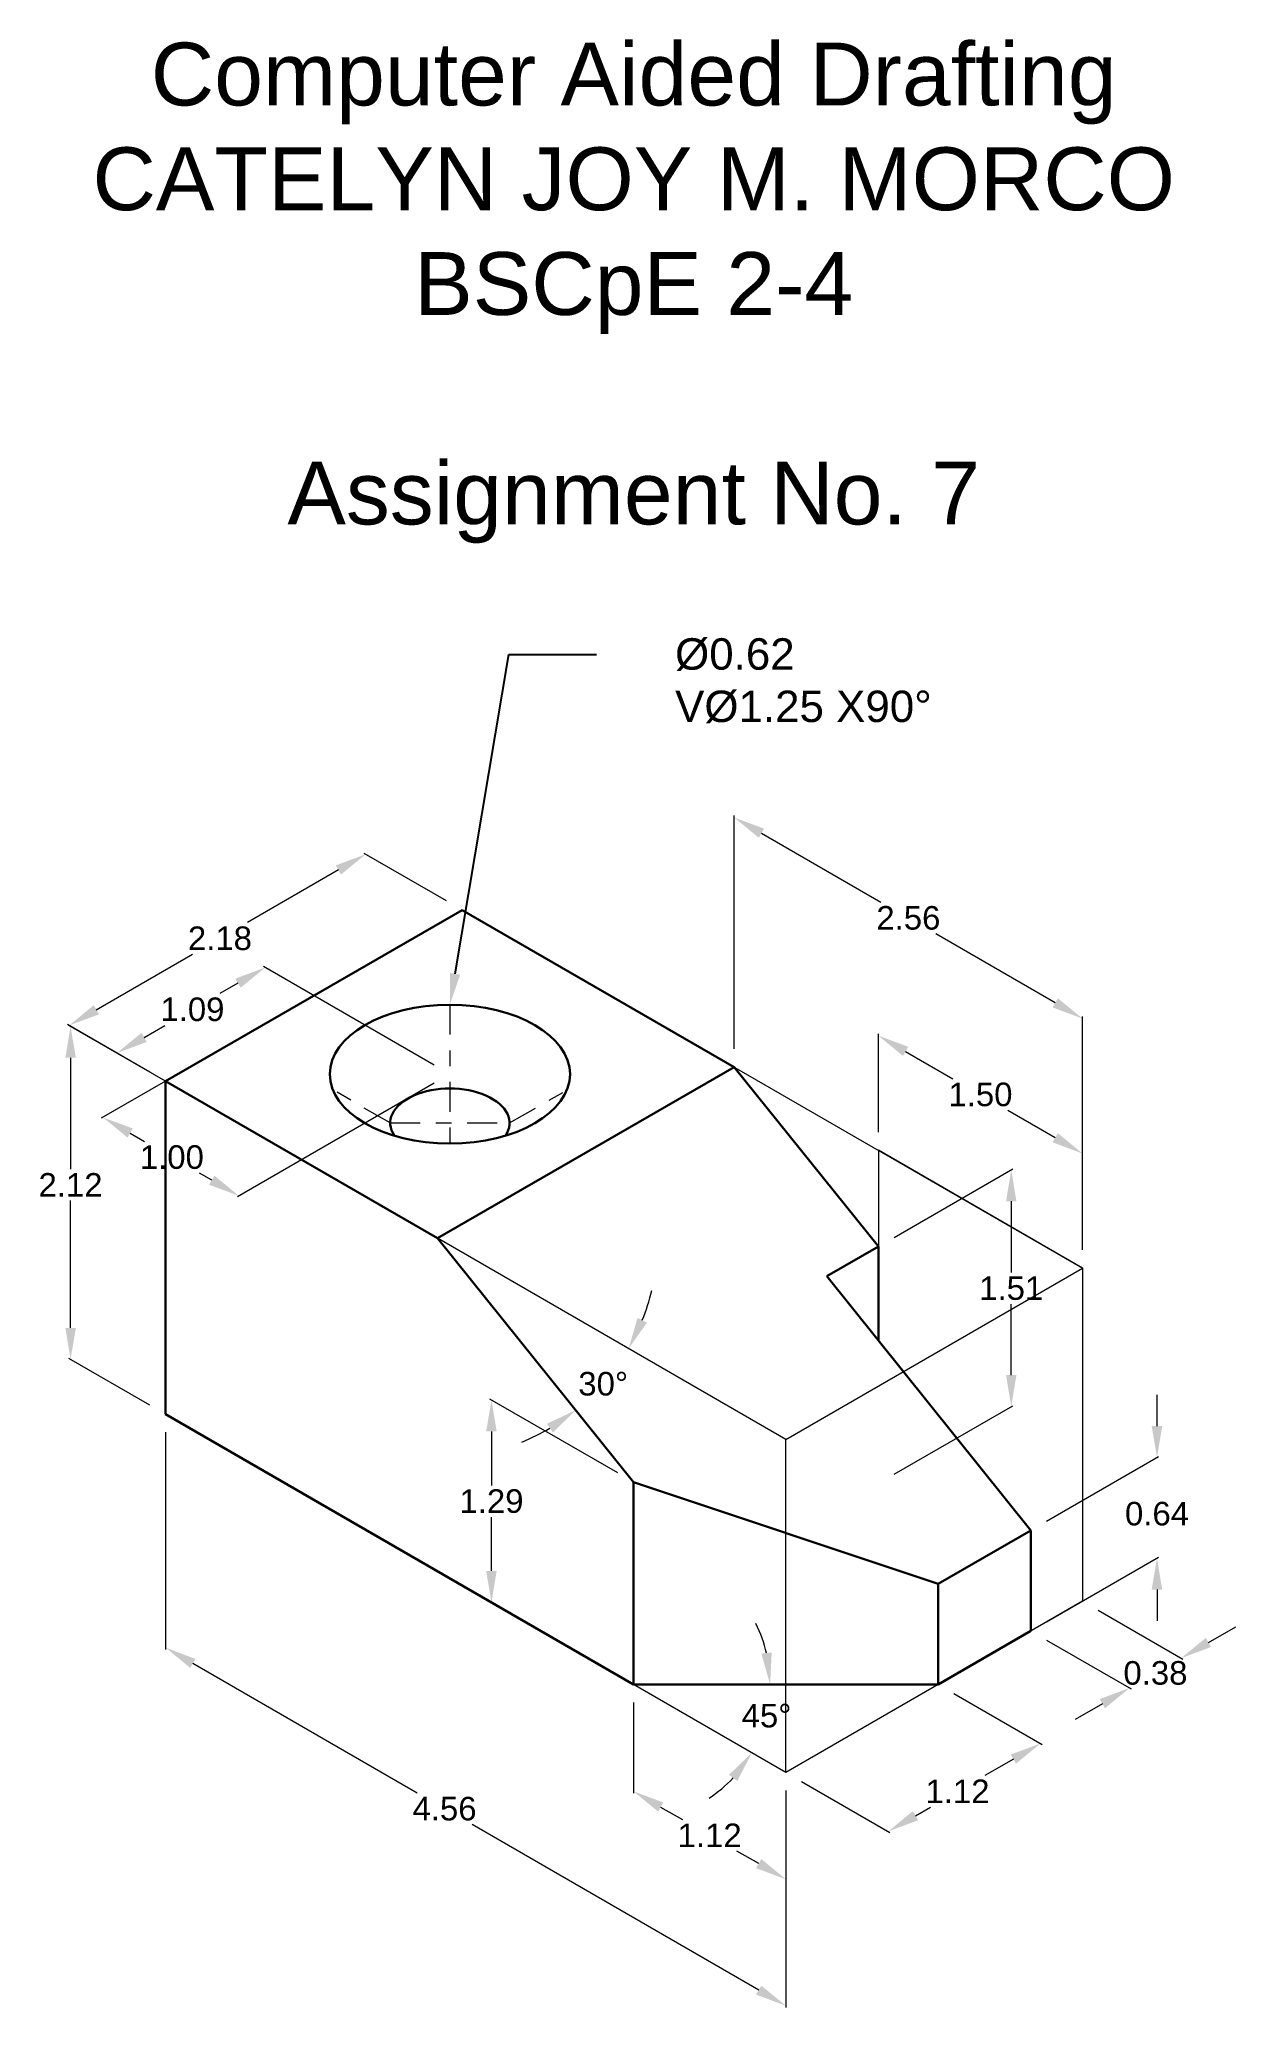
# Model space of a CAD drawing. Header units: inches. Extents: x 195.1 to 202.8, y 48.2 to 60.7.
import ezdxf
from ezdxf import colors
from ezdxf.entities.mleader import LeaderData, LeaderLine
from ezdxf.math import Vec2, Vec3

# ---------------------------------------------------------------- set-up
doc = ezdxf.new("R2010")
doc.units = ezdxf.units.IN
doc.header["$LTSCALE"] = 0.01
doc.header["$MEASUREMENT"] = 0
doc.header["$PDMODE"] = 35
doc.linetypes.add('CENTER2', pattern=[28.575, 19.05, -3.175, 3.175, -3.175])
for name, color, linetype, lineweight in [('centerlines', 4, 'CENTER2', 13), ('const lines', 5, 'Continuous', 9), ('dims', 3, 'Continuous', 13), ('Objectline', 7, 'Continuous', 30)]:
    doc.layers.add(name, color=color, linetype=linetype, lineweight=lineweight)
doc.styles.get("Standard").update_dxf_attribs({"font": 'arial.ttf'})
doc.dimstyles.new('Copy(3) of ISO-25', dxfattribs={"dimtxt": 0.15, "dimasz": 0.2, "dimexe": 0.01, "dimexo": 0.1, "dimgap": 0.024606, "dimtad": 0, "dimtih": 1, "dimtoh": 1, "dimzin": 1, "dimdsep": 46, "dimtxsty": 'Standard', "dimcen": 0, "dimadec": 0, "dimazin": 0, "dimtfac": 1, "dimtofl": 0, "dimtmove": 0, "dimatfit": 3, "dimfxl": 0.03937, "dimlwd": 13, "dimlwe": 13, "dimarcsym": 0})

# ---------------------------------------------------------------- blocks, each defined once
blk = doc.blocks.new('*D10')
at = {"layer": 'Defpoints', "color": 0, "transparency": 16777216}
for p in [(195.94, 51.982), (195.94, 50.496), (199.889, 49.702)]:
    blk.add_point(p, dxfattribs=at)
at = {"layer": 'dims', "color": 0, "linetype": 'Continuous', "lineweight": 13, "transparency": 16777216}
for p, q in [((195.94, 51.867), (195.94, 50.484)), ((196.113, 50.396), (197.541, 49.571)), ((199.889, 49.587), (199.889, 48.204)), ((199.716, 48.316), (197.892, 49.369))]:
    blk.add_line(p, q, dxfattribs=at)
at = {"layer": 'dims', "color": 0, "transparency": 16777216}
for points in [[(196.13, 50.424), (196.097, 50.367), (195.94, 50.496)], [(199.733, 48.344), (199.699, 48.287), (199.889, 48.216)]]:
    blk.add_solid(points, dxfattribs=at)
at = {"layer": 'dims', "color": 0, "transparency": 16777216, "insert": (197.716, 49.47), "char_height": 0.15, "attachment_point": 5}
blk.add_mtext('4.56', dxfattribs=at)
blk = doc.blocks.new('*D11')
at = {"layer": 'Defpoints', "color": 0, "transparency": 16777216}
for p in [(199.56, 55.781), (199.56, 54.192), (201.777, 52.912)]:
    blk.add_point(p, dxfattribs=at)
at = {"layer": 'dims', "color": 0, "linetype": 'Continuous', "lineweight": 13, "transparency": 16777216}
for p, q in [((199.56, 54.308), (199.56, 55.793)), ((199.733, 55.681), (200.493, 55.242)), ((201.604, 54.601), (200.844, 55.04)), ((201.777, 53.028), (201.777, 54.513))]:
    blk.add_line(p, q, dxfattribs=at)
at = {"layer": 'dims', "color": 0, "transparency": 16777216}
for points in [[(199.75, 55.71), (199.717, 55.652), (199.56, 55.781)], [(201.621, 54.63), (201.587, 54.572), (201.777, 54.501)]]:
    blk.add_solid(points, dxfattribs=at)
at = {"layer": 'dims', "color": 0, "transparency": 16777216, "insert": (200.669, 55.141), "char_height": 0.15, "attachment_point": 5}
blk.add_mtext('2.56', dxfattribs=at)
blk = doc.blocks.new('*D12')
at = {"layer": 'Defpoints', "color": 0, "transparency": 16777216}
for p in [(200.859, 50.262), (201.511, 49.886), (199.889, 49.702)]:
    blk.add_point(p, dxfattribs=at)
at = {"layer": 'dims', "color": 0, "linetype": 'Continuous', "lineweight": 13, "transparency": 16777216}
for p, q in [((200.959, 50.204), (201.521, 49.88)), ((201.338, 49.786), (201.155, 49.681)), ((199.989, 49.644), (200.551, 49.32)), ((200.714, 49.426), (200.809, 49.481))]:
    blk.add_line(p, q, dxfattribs=at)
at = {"layer": 'dims', "color": 0, "transparency": 16777216}
for points in [[(201.321, 49.815), (201.354, 49.757), (201.511, 49.886)], [(200.697, 49.455), (200.731, 49.397), (200.541, 49.326)]]:
    blk.add_solid(points, dxfattribs=at)
at = {"layer": 'dims', "color": 0, "transparency": 16777216, "insert": (200.982, 49.581), "char_height": 0.15, "attachment_point": 5}
blk.add_mtext('1.12', dxfattribs=at)
blk = doc.blocks.new('*D16')
at = {"layer": 'Defpoints', "color": 0, "transparency": 16777216}
for p in [(201.448, 51.242), (202.252, 51.066), (201.448, 50.602)]:
    blk.add_point(p, dxfattribs=at)
at = {"layer": 'dims', "color": 0, "linetype": 'Continuous', "lineweight": 13, "transparency": 16777216}
for p, q in [((202.252, 51.906), (202.252, 52.106)), ((201.548, 51.3), (202.262, 51.712)), ((201.548, 50.66), (202.262, 51.072)), ((202.252, 50.866), (202.252, 50.666))]:
    blk.add_line(p, q, dxfattribs=at)
at = {"layer": 'dims', "color": 0, "transparency": 16777216}
for points in [[(202.218, 51.906), (202.285, 51.906), (202.252, 51.706)], [(202.218, 50.866), (202.285, 50.866), (202.252, 51.066)]]:
    blk.add_solid(points, dxfattribs=at)
at = {"layer": 'dims', "color": 0, "transparency": 16777216, "insert": (202.252, 51.348), "char_height": 0.15, "attachment_point": 5}
blk.add_mtext('0.64', dxfattribs=at)
blk = doc.blocks.new('*D17')
at = {"layer": 'Defpoints', "color": 0, "transparency": 16777216}
for p in [(201.777, 50.792), (201.448, 50.602), (202.077, 50.239)]:
    blk.add_point(p, dxfattribs=at)
at = {"layer": 'dims', "color": 0, "linetype": 'Continuous', "lineweight": 13, "transparency": 16777216}
for p, q in [((201.877, 50.734), (202.416, 50.423)), ((202.579, 50.529), (202.753, 50.629)), ((201.548, 50.544), (202.087, 50.233)), ((201.904, 50.139), (201.731, 50.039))]:
    blk.add_line(p, q, dxfattribs=at)
at = {"layer": 'dims', "color": 0, "transparency": 16777216}
for points in [[(202.563, 50.558), (202.596, 50.5), (202.406, 50.429)], [(201.887, 50.168), (201.921, 50.11), (202.077, 50.239)]]:
    blk.add_solid(points, dxfattribs=at)
at = {"layer": 'dims', "color": 0, "transparency": 16777216, "insert": (202.242, 50.334), "char_height": 0.15, "attachment_point": 5}
blk.add_mtext('0.38', dxfattribs=at)
blk = doc.blocks.new('*D18')
at = {"layer": 'Defpoints', "color": 0, "transparency": 16777216}
for p in [(200.478, 53.662), (201.777, 53.642), (201.777, 52.912)]:
    blk.add_point(p, dxfattribs=at)
at = {"layer": 'dims', "color": 0, "linetype": 'Continuous', "lineweight": 13, "transparency": 16777216}
for p, q in [((200.478, 53.778), (200.478, 54.404)), ((200.651, 54.292), (200.952, 54.118)), ((201.604, 53.742), (201.303, 53.916)), ((201.777, 53.028), (201.777, 53.654))]:
    blk.add_line(p, q, dxfattribs=at)
at = {"layer": 'dims', "color": 0, "transparency": 16777216}
for points in [[(200.668, 54.321), (200.635, 54.263), (200.478, 54.392)], [(201.621, 53.771), (201.587, 53.713), (201.777, 53.642)]]:
    blk.add_solid(points, dxfattribs=at)
at = {"layer": 'dims', "color": 0, "transparency": 16777216, "insert": (201.128, 54.017), "char_height": 0.15, "attachment_point": 5}
blk.add_mtext('1.50', dxfattribs=at)
blk = doc.blocks.new('*D20')
at = {"layer": 'Defpoints', "color": 0, "transparency": 16777216}
for p in [(197.828, 55.192), (195.326, 54.457), (195.94, 54.102)]:
    blk.add_point(p, dxfattribs=at)
at = {"layer": 'dims', "color": 0, "linetype": 'Continuous', "lineweight": 13, "transparency": 16777216}
for p, q in [((197.728, 55.25), (197.204, 55.552)), ((197.041, 55.447), (196.462, 55.112)), ((195.499, 54.557), (196.111, 54.91)), ((195.84, 54.16), (195.316, 54.462))]:
    blk.add_line(p, q, dxfattribs=at)
at = {"layer": 'dims', "color": 0, "transparency": 16777216}
for points in [[(197.024, 55.476), (197.057, 55.418), (197.214, 55.547)], [(195.483, 54.586), (195.516, 54.528), (195.326, 54.457)]]:
    blk.add_solid(points, dxfattribs=at)
at = {"layer": 'dims', "color": 0, "transparency": 16777216, "insert": (196.286, 55.011), "char_height": 0.15, "attachment_point": 5}
blk.add_mtext('2.18', dxfattribs=at)
blk = doc.blocks.new('*D22')
at = {"layer": 'Defpoints', "color": 0, "transparency": 16777216}
for p in [(195.94, 54.102), (195.335, 52.331), (195.94, 51.982)]:
    blk.add_point(p, dxfattribs=at)
at = {"layer": 'dims', "color": 0, "linetype": 'Continuous', "lineweight": 13, "transparency": 16777216}
for p, q in [((195.84, 54.16), (195.325, 54.457)), ((195.335, 54.251), (195.335, 53.542)), ((195.335, 52.531), (195.335, 53.342)), ((195.84, 52.04), (195.325, 52.337))]:
    blk.add_line(p, q, dxfattribs=at)
at = {"layer": 'dims', "color": 0, "transparency": 16777216}
for points in [[(195.302, 54.251), (195.369, 54.251), (195.335, 54.451)], [(195.302, 52.531), (195.369, 52.531), (195.335, 52.331)]]:
    blk.add_solid(points, dxfattribs=at)
at = {"layer": 'dims', "color": 0, "transparency": 16777216, "insert": (195.335, 53.442), "char_height": 0.15, "attachment_point": 5}
blk.add_mtext('2.12', dxfattribs=at)
blk = doc.blocks.new('*D23')
at = {"layer": 'Defpoints', "color": 0, "transparency": 16777216}
for p in [(200.478, 53.05), (201.324, 52.031), (200.478, 51.542)]:
    blk.add_point(p, dxfattribs=at)
at = {"layer": 'dims', "color": 0, "linetype": 'Continuous', "lineweight": 13, "transparency": 16777216}
for p, q in [((200.578, 53.107), (201.334, 53.544)), ((201.324, 53.338), (201.324, 52.885)), ((201.324, 52.231), (201.324, 52.683)), ((200.578, 51.6), (201.334, 52.036))]:
    blk.add_line(p, q, dxfattribs=at)
at = {"layer": 'dims', "color": 0, "transparency": 16777216}
for points in [[(201.291, 53.338), (201.357, 53.338), (201.324, 53.538)], [(201.291, 52.231), (201.357, 52.231), (201.324, 52.031)]]:
    blk.add_solid(points, dxfattribs=at)
at = {"layer": 'dims', "color": 0, "transparency": 16777216, "insert": (201.324, 52.784), "char_height": 0.15, "attachment_point": 5}
blk.add_mtext('1.51', dxfattribs=at)
blk = doc.blocks.new('*D26')
at = {"layer": 'Defpoints', "color": 0, "transparency": 16777216}
for p in [(198.919, 51.55), (198.015, 50.784), (198.919, 50.262)]:
    blk.add_point(p, dxfattribs=at)
at = {"layer": 'dims', "color": 0, "linetype": 'Continuous', "lineweight": 13, "transparency": 16777216}
for p, q in [((198.819, 51.608), (198.005, 52.078)), ((198.015, 51.872), (198.015, 51.529)), ((198.015, 50.984), (198.015, 51.327)), ((198.819, 50.32), (198.005, 50.79))]:
    blk.add_line(p, q, dxfattribs=at)
at = {"layer": 'dims', "color": 0, "transparency": 16777216}
for points in [[(197.981, 51.872), (198.048, 51.872), (198.015, 52.072)], [(197.981, 50.984), (198.048, 50.984), (198.015, 50.784)]]:
    blk.add_solid(points, dxfattribs=at)
at = {"layer": 'dims', "color": 0, "transparency": 16777216, "insert": (198.015, 51.428), "char_height": 0.15, "attachment_point": 5}
blk.add_mtext('1.29', dxfattribs=at)
blk = doc.blocks.new('*D27')
at = {"layer": 'Defpoints', "color": 0, "transparency": 16777216}
for p in [(197.672, 53.102), (197.672, 53.102), (198.792, 52.256), (199.889, 51.822), (198.919, 51.55)]:
    blk.add_point(p, dxfattribs=at)
at = {"layer": 'dims', "color": 0, "linetype": 'Continuous', "lineweight": 13, "transparency": 16777216}
for start, end in [(338.1687, 346.3374), (292.4426, 300.6113)]:
    blk.add_arc((197.672, 53.102), 1.404, start, end, dxfattribs=at)
at = {"layer": 'dims', "color": 0, "transparency": 16777216}
for points in [[(199.005, 52.565), (198.945, 52.595), (198.888, 52.4)], [(198.368, 51.921), (198.406, 51.866), (198.552, 52.008)]]:
    blk.add_solid(points, dxfattribs=at)
at = {"layer": 'dims', "color": 0, "transparency": 16777216, "insert": (198.726, 52.175), "char_height": 0.15, "attachment_point": 5}
blk.add_mtext('30%%D', dxfattribs=at)
blk = doc.blocks.new('*D28')
at = {"layer": 'Defpoints', "color": 0, "transparency": 16777216}
for p in [(198.919, 50.262), (199.889, 49.702), (199.889, 49.021)]:
    blk.add_point(p, dxfattribs=at)
at = {"layer": 'dims', "color": 0, "linetype": 'Continuous', "lineweight": 13, "transparency": 16777216}
for p, q in [((198.919, 50.147), (198.919, 49.569)), ((199.889, 49.587), (199.889, 49.009)), ((199.092, 49.481), (199.231, 49.401)), ((199.716, 49.121), (199.577, 49.201))]:
    blk.add_line(p, q, dxfattribs=at)
at = {"layer": 'dims', "color": 0, "transparency": 16777216}
for points in [[(199.109, 49.51), (199.076, 49.452), (198.919, 49.581)], [(199.733, 49.15), (199.699, 49.092), (199.889, 49.021)]]:
    blk.add_solid(points, dxfattribs=at)
at = {"layer": 'dims', "color": 0, "transparency": 16777216, "insert": (199.404, 49.301), "char_height": 0.15, "attachment_point": 5}
blk.add_mtext('1.12', dxfattribs=at)
blk = doc.blocks.new('*D29')
at = {"layer": 'Defpoints', "color": 0, "transparency": 16777216}
for p in [(195.94, 51.982), (198.919, 50.262), (200.859, 50.262), (199.737, 49.964), (199.889, 49.702)]:
    blk.add_point(p, dxfattribs=at)
at = {"layer": 'dims', "color": 0, "linetype": 'Continuous', "lineweight": 13, "transparency": 16777216}
for start, end in [(13.1995, 26.399), (303.601, 316.8005)]:
    blk.add_arc((198.919, 50.262), 0.87, start, end, dxfattribs=at)
at = {"layer": 'dims', "color": 0, "transparency": 16777216}
for points in [[(199.799, 50.465), (199.733, 50.457), (199.789, 50.262)], [(199.527, 49.686), (199.58, 49.647), (199.673, 49.827)]]:
    blk.add_solid(points, dxfattribs=at)
at = {"layer": 'dims', "color": 0, "transparency": 16777216, "insert": (199.766, 50.062), "char_height": 0.15, "attachment_point": 5}
blk.add_mtext('45%%D', dxfattribs=at)
blk = doc.blocks.new('*D37')
at = {"layer": 'Defpoints', "color": 0, "transparency": 16777216}
for p in [(196.884, 54.647), (197.75, 54.147), (195.541, 53.872)]:
    blk.add_point(p, dxfattribs=at)
at = {"layer": 'dims', "color": 0, "linetype": 'Continuous', "lineweight": 13, "transparency": 16777216}
for p, q in [((196.784, 54.589), (195.531, 53.866)), ((197.65, 54.089), (196.397, 53.366)), ((195.714, 53.772), (195.805, 53.719)), ((196.234, 53.472), (196.156, 53.517))]:
    blk.add_line(p, q, dxfattribs=at)
at = {"layer": 'dims', "color": 0, "transparency": 16777216}
for points in [[(195.731, 53.801), (195.698, 53.743), (195.541, 53.872)], [(196.251, 53.501), (196.217, 53.443), (196.407, 53.372)]]:
    blk.add_solid(points, dxfattribs=at)
at = {"layer": 'dims', "color": 0, "transparency": 16777216, "insert": (195.98, 53.618), "char_height": 0.15, "attachment_point": 5}
blk.add_mtext('1.00', dxfattribs=at)
blk = doc.blocks.new('*D38')
at = {"layer": 'Defpoints', "color": 0, "transparency": 16777216}
for p in [(195.63, 54.281), (197.75, 54.147), (196.806, 53.602)]:
    blk.add_point(p, dxfattribs=at)
at = {"layer": 'dims', "color": 0, "linetype": 'Continuous', "lineweight": 13, "transparency": 16777216}
for p, q in [((197.65, 54.205), (196.564, 54.832)), ((196.401, 54.726), (196.286, 54.66)), ((195.803, 54.381), (195.936, 54.457)), ((196.706, 53.66), (195.62, 54.287))]:
    blk.add_line(p, q, dxfattribs=at)
at = {"layer": 'dims', "color": 0, "transparency": 16777216}
for points in [[(196.384, 54.755), (196.418, 54.697), (196.574, 54.826)], [(195.787, 54.41), (195.82, 54.352), (195.63, 54.281)]]:
    blk.add_solid(points, dxfattribs=at)
at = {"layer": 'dims', "color": 0, "transparency": 16777216, "insert": (196.111, 54.559), "char_height": 0.15, "attachment_point": 5}
blk.add_mtext('1.09', dxfattribs=at)

msp = doc.modelspace()

# ---------------------------------------------------------------- linework, layer by layer
at = {"layer": 'centerlines'}
for p, q in [((197.75, 54.589), (197.75, 53.705)), ((197.37, 53.836), (197.005, 54.047)), ((198.13, 53.836), (198.496, 54.047)), ((197.37, 53.836), (198.13, 53.836))]:
    msp.add_line(p, q, dxfattribs=at)
at = {"layer": 'const lines'}
for p, q in [((197.828, 55.192), (201.777, 52.912)), ((201.777, 52.912), (200.478, 53.662)), ((200.478, 53.662), (200.478, 53.05)), ((199.889, 51.822), (197.672, 53.102)), ((199.889, 51.822), (201.777, 52.912)), ((201.777, 52.912), (201.777, 50.792)), ((199.889, 49.702), (195.94, 51.982)), ((199.889, 49.702), (199.889, 51.822)), ((201.777, 50.792), (199.889, 49.702))]:
    msp.add_line(p, q, dxfattribs=at)
at = {"layer": 'Objectline'}
for p, q in [((195.94, 54.102), (197.828, 55.192)), ((197.828, 55.192), (199.56, 54.192)), ((199.56, 54.192), (197.672, 53.102)), ((199.56, 54.192), (200.478, 53.05)), ((195.94, 51.982), (195.94, 54.102)), ((197.672, 53.102), (195.94, 54.102)), ((197.672, 53.102), (198.919, 51.55)), ((200.478, 53.05), (200.149, 52.86)), ((200.478, 53.05), (200.478, 52.45)), ((200.149, 52.86), (201.448, 51.242)), ((195.94, 51.982), (198.919, 50.262)), ((198.919, 51.55), (200.859, 50.902)), ((198.919, 51.55), (198.919, 50.262)), ((201.448, 51.242), (200.859, 50.902)), ((201.448, 50.602), (201.448, 51.242)), ((200.859, 50.902), (200.859, 50.262)), ((200.859, 50.262), (201.448, 50.602)), ((200.859, 50.262), (198.919, 50.262))]:
    msp.add_line(p, q, dxfattribs=at)
msp.add_ellipse((197.75, 54.147), major_axis=(-0.765, 0), ratio=0.57735, dxfattribs=at)
msp.add_ellipse((197.75, 53.836), major_axis=(-0.38, 0), ratio=0.57735, start_param=2.764714, end_param=6.660064, dxfattribs=at)

# ---------------------------------------------------------------- texts
at = {"layer": 'Objectline', "insert": (185.865, 60.714), "char_height": 0.4, "attachment_point": 1}
msp.add_mtext_dynamic_manual_height_columns('\\pxqc;Computer Aided Drafting\\PCATELYN JOY M. MORCO\\PBSCpE 2-4\\P\\PAssignment No. 7', width=26.11096, gutter_width=0.492, heights=[0], dxfattribs=at)

# ---------------------------------------------------------------- dimensions: what is measured, and where the dimension line sits
at = {"layer": 'dims'}
for p1, p2, distance, picture, middle in [((201.777, 52.912), (199.56, 54.192), -1.376, '*D11', (200.669, 55.141)), ((200.478, 53.662), (201.777, 52.912), 0.632, '*D18', (201.128, 54.017)), ((200.478, 53.05), (200.478, 51.542), 0.846, '*D23', (201.324, 52.784)), ((198.919, 51.55), (198.919, 50.262), -0.905, '*D26', (198.015, 51.428)), ((198.919, 50.262), (199.889, 49.702), -0.59, '*D28', (199.404, 49.301))]:
    dim = msp.add_aligned_dim(p1=p1, p2=p2, distance=distance, dimstyle='Copy(3) of ISO-25', dxfattribs=at)
    dim.commit()
    dim.dimension.update_dxf_attribs({"geometry": picture, "text_midpoint": middle})
for base, p1, p2, angle, picture, middle in [((195.326, 54.457), (197.828, 55.192), (195.94, 54.102), 210, '*D20', (196.286, 55.011)), ((195.63, 54.281), (197.75, 54.147), (196.806, 53.602), 210, '*D38', (196.111, 54.559)), ((195.541, 53.872), (197.75, 54.147), (196.884, 54.647), 150, '*D37', (195.98, 53.618)), ((195.335, 52.331), (195.94, 54.102), (195.94, 51.982), 270, '*D22', (195.335, 53.442)), ((202.252, 51.066), (201.448, 51.242), (201.448, 50.602), 270, '*D16', (202.252, 51.348)), ((195.94, 50.496), (199.889, 49.702), (195.94, 51.982), 150, '*D10', (197.716, 49.47)), ((202.077, 50.239), (201.777, 50.792), (201.448, 50.602), 210, '*D17', (202.242, 50.334)), ((201.511, 49.886), (199.889, 49.702), (200.859, 50.262), 30, '*D12', (200.982, 49.581))]:
    dim = msp.add_linear_dim(base=base, p1=p1, p2=p2, angle=angle, dimstyle='Copy(3) of ISO-25', dxfattribs=at)
    dim.commit()
    dim.dimension.update_dxf_attribs({"geometry": picture, "text_midpoint": middle, "dimtype": 161})
for base, line1, line2, text, picture, middle in [((198.792, 52.256), ((199.889, 51.822), (197.672, 53.102)), ((197.672, 53.102), (198.919, 51.55)), '30%%D', '*D27', (198.726, 52.175)), ((199.737, 49.964), ((200.859, 50.262), (198.919, 50.262)), ((199.889, 49.702), (195.94, 51.982)), '45%%D', '*D29', (199.766, 50.062))]:
    dim = msp.add_angular_dim_2l(base=base, line1=line1, line2=line2, text=text, dimstyle='Copy(3) of ISO-25', dxfattribs=at)
    dim.commit()
    dim.dimension.update_dxf_attribs({"geometry": picture, "text_midpoint": middle, "dimtype": 162})

# ---------------------------------------------------------------- leaders
ml = msp.add_multileader_mtext('Standard', dxfattribs=at)
ml.set_content('%%C0.62\\PV%%C1.25 X90%%D', color=256)
ml.set_leader_properties()
ml.build(insert=Vec2(0, 0))
ml.multileader.update_dxf_attribs({"arrow_head_size": 0.2})
ctx = ml.context
ctx.base_point, ctx.char_height, ctx.arrow_head_size, ctx.landing_gap_size, ctx.plane_origin = Vec3(198.684, 56.818), 0.2, 0.2, 0.5, Vec3(197.75, 54.589)
notes = []
notes.append((ctx, [(0, (1, 1, 0), (198.125, 56.818), (1, 0), 0.559, [(0, [(197.75, 54.589)], 0, [])])]))
ctx.mtext.insert, ctx.mtext.flow_direction = Vec3(199.184, 56.922), 5
for ctx, leaders in notes:
    for number, flags, end, landing, length, lines in leaders:
        leader = LeaderData()
        leader.index, (leader.has_last_leader_line, leader.has_dogleg_vector, leader.attachment_direction) = number, flags
        leader.last_leader_point, leader.dogleg_vector, leader.dogleg_length = Vec3(end), Vec3(landing), length
        for number, points, colour, breaks in lines:
            line = LeaderLine()
            line.index, line.vertices, line.color, line.breaks = number, Vec3.list(points), colors.encode_raw_color(colour), breaks
            leader.lines.append(line)
        ctx.leaders.append(leader)

doc.saveas('drawing.dxf')
